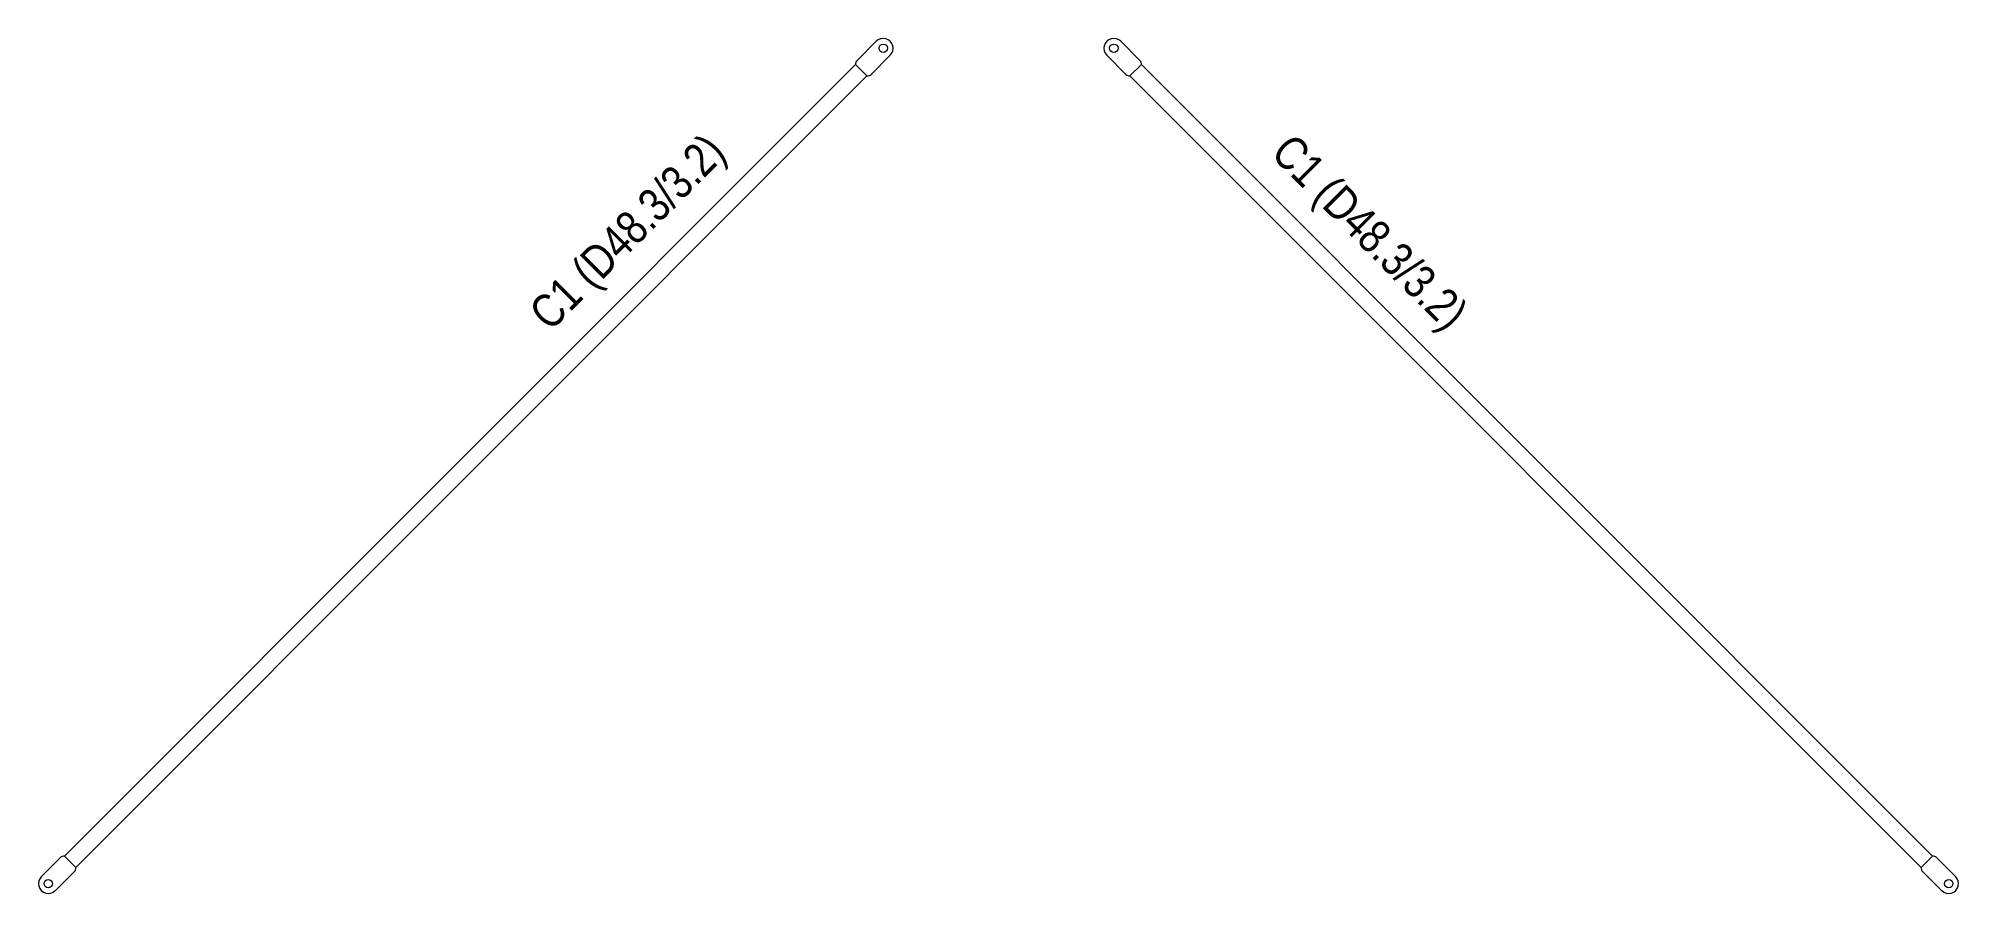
# Model space of a CAD drawing. Header units: millimetres. Extents: x 1717 to 2292, y 911 to 1167.
import ezdxf
from ezdxf.enums import TextEntityAlignment as Align

# ---------------------------------------------------------------- set-up
doc = ezdxf.new("R2010")
doc.units = ezdxf.units.MM
doc.layers.add('ISKELE CAPRAZ (BEYKENT)', color=140, linetype='Continuous', lineweight=20)
doc.layers.add('YAZI (BEYKENT)', color=4, linetype='Continuous', lineweight=20)
doc.styles.add('YAZI (BEYKENT)', font='')
doc.styles.get('YAZI (BEYKENT)').set_extended_font_data('Bahnschrift Light Condensed')

msp = doc.modelspace()

# ---------------------------------------------------------------- linework, layer by layer
at = {"layer": 'ISKELE CAPRAZ (BEYKENT)', "ltscale": 0.5}
for p, q in [((1967.55, 1166.01), (1961.83, 1160.29)), ((1966.02, 1156.1), (1971.74, 1161.82)), ((2042.32, 1156.1), (2036.59, 1161.82)), ((2040.78, 1166.01), (2046.5, 1160.29)), ((1717.55, 916.01), (1723.28, 921.73)), ((2290.78, 916.01), (2285.06, 921.73)), ((1727.47, 917.54), (1721.74, 911.82)), ((2280.87, 917.54), (2286.59, 911.82))]:
    msp.add_line(p, q, dxfattribs=at)
for points in [[(1724.51, 922.19), (1961.38, 1159.06), (1964.79, 1155.64), (1727.92, 918.77)], [(2283.83, 922.19), (2046.96, 1159.06), (2043.54, 1155.64), (2280.41, 918.77)]]:
    msp.add_lwpolyline(points, close=True, dxfattribs=at)
for centre in [(1969.65, 1163.92), (2038.69, 1163.92), (1719.65, 913.92), (2288.69, 913.92)]:
    msp.add_circle(centre, 1.26, dxfattribs=at)
for centre, radius, start, end in [((1969.65, 1163.92), 2.96, 314.99912, 134.99999), ((2038.69, 1163.92), 2.96, 45.00001, 225.00088), ((1963.02, 1159.15), 1.65, 136.21093, 183.06786), ((1964.88, 1157.29), 1.65, 266.92553, 313.78898), ((2043.46, 1157.29), 1.65, 226.21102, 273.07447), ((2045.31, 1159.15), 1.65, 356.93214, 43.78907), ((1724.42, 920.54), 1.65, 86.93214, 133.78907), ((2283.92, 920.54), 1.65, 46.21093, 93.06786), ((1719.65, 913.92), 2.96, 135.00001, 315.00088), ((1726.28, 918.68), 1.65, 316.21102, 3.07447), ((2282.06, 918.68), 1.65, 176.92553, 223.78898), ((2288.69, 913.92), 2.96, 224.99912, 44.99999)]:
    msp.add_arc(centre, radius, start, end, dxfattribs=at)

# ---------------------------------------------------------------- texts
at = {"layer": 'YAZI (BEYKENT)', "style": 'YAZI (BEYKENT)'}
for rotation, p in [(45, (1898.62, 1103.38)), (315, (2109.76, 1103.33))]:
    msp.add_text('C1 (D48.3/3.2)', height=10, rotation=rotation, dxfattribs=at).set_placement(p, align=Align.BOTTOM_CENTER)

doc.saveas('drawing.dxf')
